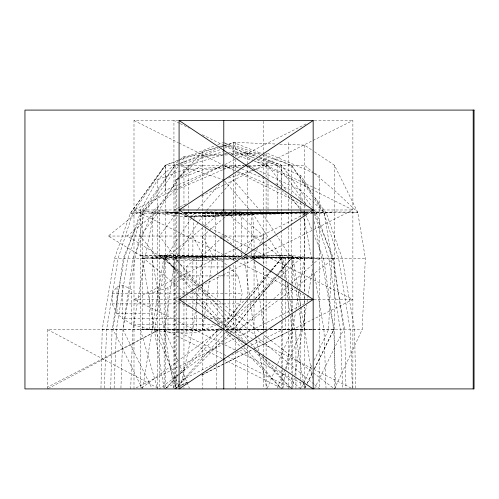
<?xml version="1.0" encoding="UTF-8"?>
<svg xmlns="http://www.w3.org/2000/svg" width="499" height="499" viewBox="0 0 499 499"><rect width="100%" height="100%" fill="white"/><g stroke="black" fill="none" stroke-linecap="round" stroke-linejoin="round"><path stroke-width="0.37" stroke-dasharray="2.5 1.87" d="M281.623 188.086L281.642 165.263L260.815 157.085M100.954 388.141L102.22 329.44L114.583 258.214L130.37 213.266L165.294 165.263L178.224 160.185M110.734 388.914L112.019 329.44L124.382 258.214L140.169 213.266L175.13 165.263L218.188 148.353M120.926 388.141L122.991 329.44L135.192 258.214L144.011 213.266L178.91 165.263M130.701 388.914L132.796 329.44L144.991 258.214L153.811 213.266L178.286 179.603M104.31 388.141L106.636 329.44L118.157 258.214L132.759 213.266L165.294 165.263L223.465 145.109L256.605 156.586M114.109 388.141L116.435 329.44L127.956 258.214L142.564 213.266L175.093 165.263L179.546 163.728M313.397 372.878L334.467 388.914L362.199 329.44L365.33 258.214L357.727 212.3L334.467 165.263L312.842 150.686M192.888 290.668L192.888 236.039L193.961 219.342M194.011 218.581L194.354 213.266L197.417 209.736M195.296 311.856L192.888 329.565L180.451 386.631M195.714 308.775L198.646 287.224M199.064 284.143L202.931 255.663L192.888 236.039L204.066 226.527M209.281 281.062L202.694 329.565L202.694 316.341M209.805 277.213L212.73 255.663L202.694 236.039L208.57 231.037M178.474 385.434L154.74 329.44L165.312 258.214L178.361 238.023M142.533 388.914L164.14 255.663L222.704 255.663M282.921 388.153L285.958 369.871M286.089 369.11L295.483 312.642M295.994 309.573L299.057 291.179M299.182 290.412L304.54 258.214L282.79 255.663L250.436 256.18M292.72 388.153L294.366 378.254M294.872 375.204L306.561 304.976M307.072 301.907L312.555 268.949M223.452 321.418L229.409 318.331L239.757 303.885L240.443 300.941M240.618 300.205L242.158 293.58L237.942 275.916L229.409 266.934M178.074 184.855L165.312 190.362L142.396 211.913L123.297 258.214L113.08 329.44L142.053 388.222M267.277 388.216L276.515 366.428M277.718 363.59L292.189 329.44L290.262 316.422M277.076 388.216L285.11 369.26M285.416 368.555L301.989 329.44L299.151 310.291M258.351 353.61L300.828 388.914L312.58 363.727M314.208 360.228L328.567 329.44L331.698 258.214L324.094 212.3L314.538 197.205M304.883 388.222L306.929 384.074M307.265 383.382L312.38 373.009M314.426 368.861L333.856 329.44L323.639 258.214L314.239 235.422M314.339 388.914L343.655 329.44L333.438 258.214L314.339 211.913M304.746 388.222L306.798 384.074M307.141 383.382L312.623 372.316M314.333 368.861L333.856 329.44M245.389 252.956L254.041 236.039L252.581 213.266L250.535 210.915M257.609 248.215L253.804 255.663L254.222 258.738M259.686 244.161L263.84 236.039L233.27 210.017M180.463 234.767L190.562 219.13M190.986 218.481L194.354 213.266L216.572 210.79M178.48 253.005L175.112 258.214L164.545 329.44L178.417 362.168M180.164 250.398L204.153 213.266L206.199 210.915M214.408 324.506L131.811 324.506L122.523 318.331L117.009 313.752L112.132 303.885L112.132 293.58L117.009 286.607L122.523 285.172L131.811 289.551L131.811 324.506L149.819 329.515L167.982 332.084L186.146 333.176L196.656 332.434L216.061 325.049M181.836 213.266L130.37 213.266L165.331 165.263L244.211 165.263M180.095 177.108L188.716 165.263L227.326 153.361M187.83 216.547L183.956 216.778L187.817 216.566L183.956 216.778L157.522 213.266L140.481 236.039L157.522 258.214L183.956 260.827L224.082 259.168M183.189 214.171L176.39 213.266L159.356 236.039L176.39 258.214L202.831 260.827L236.782 259.424M271.749 270.283L281.604 258.214L269.84 239.975M271.768 270.283L281.623 258.214L254.041 236.039L224.644 211.021M224.088 256.573L173.945 255.663L175.112 388.914L233.27 329.44L257.902 299.257M258.395 298.658L277.612 275.117M278.105 274.512L291.404 258.214M245.764 342.227L233.27 329.44L256.923 300.467M257.415 299.862L276.639 276.321M277.132 275.716L291.422 258.214L277.113 236.064M197.928 209.15L219.891 183.838M206.705 210.322L222.542 192.078M224.581 189.726L233.27 179.715L258.806 209.15M178.336 374.275L165.312 388.914L165.331 165.263L165.312 190.362M180.214 372.167L220.614 326.77M221.088 326.234L223.465 323.564L232.322 333.513M224.494 322.41L245.09 299.275M245.595 298.695L270.315 270.938M270.814 270.358L281.642 258.214L250.142 256.081M179.571 383.899L175.112 388.914L175.093 165.263M180.07 383.344L291.441 258.214L295.626 286.551M179.565 176.334L176.39 179.715L159.356 210.017L127.145 236.039L159.356 255.663L216.279 298.982M180.095 175.773L202.831 151.534L217.683 147.398M166.417 387.804L179.459 374.462M180.002 373.907L222.922 329.995M178.212 161.377L157.522 179.715L140.481 210.017L108.271 236.039L140.481 255.663L222.454 323.782M180.507 159.337L183.956 156.281L222.535 154.11M178.118 178.187L176.39 179.715L176.39 388.914L159.356 329.565L47.517 387.112M180.413 176.147L202.831 156.281L229.066 154.802M221.238 328.479L180.282 359.211M224.725 325.404L252.613 300.785M254.933 298.733L278.754 277.706M279.334 277.188L300.828 258.214L251.795 257.434M238.946 329.508L271.481 300.785M273.808 298.733L290.655 283.856M291.235 283.345L313.89 263.341M314.476 262.83L319.703 258.214L251.983 257.135M112.132 293.58L186.146 293.58L186.146 266.934L196.656 257.771L217.495 257.771L224.051 262.811M204.652 226.028L223.465 210.017M209.162 230.532L222.685 219.024M223.271 218.525L232.091 211.021M178.499 247.61L165.312 258.214L220.508 325.816M179.104 247.124L192.888 236.039M141.728 387.985L179.659 359.673M231.018 335.428L159.356 388.914L159.356 210.017L176.39 213.266M233.351 333.681L277.756 300.541M280.151 298.751L334.467 258.214L251.97 257.01M149.819 329.515L149.819 293.58L167.982 287.723L179.659 280.132M180.307 279.714L186.146 275.916L212.094 275.916M202.831 165.263L176.39 179.715L202.831 169.735L241.41 167.003M48.197 388.553L159.356 329.565L176.39 329.44L202.831 330.631L222.891 330.251M217.495 324.506L222.791 321.761M179.771 232.858L133.994 209.973L178.386 187.78M179.079 187.431L222.772 165.581M224.856 164.545L236.645 158.645M237.337 158.302L307.39 123.278M179.49 207.197L173.945 209.973L179.49 212.749M180.183 206.848L187.811 203.037M201.683 196.101L223.883 185.004M224.575 184.655L253.704 170.09M254.396 169.747L352.887 120.502L352.887 388.914M223.465 344.179L133.994 299.444L179.771 276.558M180.463 276.209L223.465 254.708L180.463 233.208M224.856 254.016L235.26 248.814M235.952 248.465L306.698 213.092M178.106 297.36L173.945 299.444L178.106 301.527M178.798 297.017L188.51 292.158M200.991 285.921L222.492 275.167M223.184 274.824L252.319 260.253M255.089 258.869L352.887 209.973L255.089 161.077M136.077 387.873L222.772 344.528M224.856 343.487L235.26 338.285M235.952 337.935L306.006 302.912M166.211 387.879L216.566 362.692M231.742 355.101L248.302 346.817M251.059 345.433L282.79 329.565L304.54 329.44L304.54 306.991L304.571 388.914M187.736 382.016L174.631 388.571L187.811 381.978M201.534 375.111L251.895 349.924M254.652 348.539L292.595 329.565L314.339 329.44M202.382 374.699L352.887 299.444L254.396 250.199M178.785 184.549L222.76 165.568M222.629 169.853L175.112 190.362L152.195 211.913L133.096 258.214L122.879 329.44L152.195 388.914M223.34 169.548L233.27 165.263L241.067 168.625M178.941 159.905L214.851 145.814M217.72 144.685L222.747 142.714M221.057 147.224L223.932 146.095M224.65 145.814L233.27 142.433L261.276 153.424M180.282 163.472L220.022 149.7M224.438 148.172L233.27 145.109L259.761 154.291M228.579 178.056L251.951 170.471M252.681 170.234L268.019 165.263L286.607 190.824M180.395 164.801L222.722 151.765M228.068 153.137L233.27 151.534L254.802 158.164M220.652 146.569L235.503 142.433L276.633 144.03M164.015 388.153L142.396 258.214L164.14 255.663L164.14 388.914M173.814 388.147L152.195 258.214L173.945 255.663M130.37 213.266L142.396 211.913L178.492 212.518M175.112 329.44L173.945 329.565L291.903 388.571M224.082 166.897L183.956 169.735L157.522 179.715L157.522 388.914L140.481 329.565L157.522 329.44L183.956 330.631L221.768 329.92M224.849 166.841L244.142 165.481M246.038 166.678L248.352 166.516M249.126 166.46L266.098 165.263L319.703 190.362M223.309 154.066L227.17 153.848M231.025 153.63L247.23 152.719L256.517 156.674M232.147 154.628L262.243 152.937M222.535 214.639L188.585 216.522L249.774 212.78L307.808 212.3M223.309 214.595L247.23 213.266L308.588 212.044M304.571 213.266L306.873 213.167M310.702 212.992L312.237 212.923M313.004 212.886L334.467 211.913L357.727 212.3L334.467 190.362L313.366 172.642M224.849 259.137L237.967 258.594M241.828 258.438L247.23 258.214M241.41 259.237L250.666 258.85M253.754 258.725L266.098 258.214M191.697 216.485L300.828 212.3M306.542 212.799L202.831 216.778L189.233 214.975M311.962 212.593L319.703 212.3L311.969 212.368M307.272 212.225L266.098 213.266L202.831 216.778L268.649 212.78L307.328 212.412M311.931 212.112L319.703 211.913M152.195 258.214L224.076 256.779M224.849 256.767L240.393 256.498M142.396 258.214L179.815 257.534M180.594 257.521L223.465 256.742M227.245 256.673L224.219 256.723L239.838 257.035M226.396 329.833L247.23 329.44M227.519 330.163L266.098 329.44M307.546 212.25L304.54 211.913L223.465 213.266L184.699 212.618M308.993 212L224.737 213.123M222.71 256.623L219.691 256.673L222.71 256.723M223.465 256.611L241.959 256.318M249.743 256.349L292.595 255.663L314.339 258.214M165.312 213.266L181.592 213.129M185.472 213.098L281.623 212.3L184.699 212.3M175.112 213.266L179.765 213.229M185.191 213.185L223.964 212.861M224.737 212.855L291.422 212.3M202.831 213.266L307.365 212.499M311.875 212.462L334.467 212.3M266.497 329.521L254.041 329.565L244.211 257.203M270.389 329.508L292.189 329.44M133.994 388.914L133.994 120.502L178.729 120.502M314.32 120.502L352.887 120.502M248.633 165.263L304.571 165.263L312.779 172.149M133.994 209.973L178.611 209.973M313.983 209.973L352.887 209.973M178.492 212.3L165.312 212.3L178.492 212.406M311.688 212.3L357.727 212.3M184.936 213.266L307.241 213.266M310.297 213.266L326.365 213.266L342.152 258.214L354.515 329.44L355.781 388.141M108.271 236.039L216.585 236.039M220.271 236.039L263.84 236.039L263.84 243.587M223.377 255.663L242.483 255.663M249.238 255.663L292.595 255.663L297.809 287.823M114.583 258.214L239.208 258.214M241.454 258.214L250.492 258.214M252.931 258.214L365.33 258.214M186.146 266.934L226.434 266.934M237.942 275.916L217.495 275.916L217.495 298.733M189.901 293.58L242.158 293.58M133.994 299.444L178.611 299.444M313.983 299.444L352.887 299.444M112.132 303.885L185.385 303.885M188.397 303.885L239.757 303.885M149.819 313.752L117.009 313.752L117.009 286.607M205.919 318.331L122.523 318.331L122.523 285.172M209.78 318.331L229.409 318.331L229.409 299.469M102.22 329.44L223.465 329.44M226.172 329.44L266.647 329.44M269.703 329.44L362.199 329.44M47.517 388.914L47.517 329.565L223.465 329.565M226.109 329.515L266.609 329.565M269.772 329.465L334.467 329.44L333.987 329.115L334.467 329.565M154.74 329.44L179.659 329.521M180.432 329.521L192.888 329.565L192.888 310.116M175.112 212.3L178.212 212.325M184.418 212.374L223.964 212.705M224.737 212.711L291.422 213.266M184.699 212.455L281.623 213.266M241.123 256.854L159.356 255.663L179.696 272.566M245.745 256.923L247.348 256.941M157.522 258.214L140.481 255.663L209.761 256.673M311.688 212.094L324.094 212.3L313.016 201.852M178.212 212.349L152.195 211.913L152.195 329.44M184.418 212.449L223.964 213.11M241.092 256.879L159.356 255.663L176.39 258.214M244.198 257.01L248.097 257.004M140.481 255.663L240.119 257.185M244.011 257.309L247.903 257.316M224.862 256.586L240.387 256.866M245.839 256.966L248.171 257.01M252.064 257.079L312.786 258.183M243.737 257.11L248.415 257.191M252.313 257.266L304.54 258.214M279.739 144.149L304.571 145.109L312.206 150.255M311.301 212.674L316.559 213.266L332.353 258.214L344.715 329.44L345.982 388.141M230.363 210.79L252.581 213.266L269.416 239.327M157.522 213.266L140.481 210.017L140.481 388.914M164.14 329.115L165.312 329.44M257.771 159.081L277.824 165.263L305.924 203.916M230.894 153.823L253.168 160.684M253.91 160.915L268.019 165.263L268.019 179.971M180.37 165.737L223.465 179.715M262.705 155.314L291.404 165.263L312.287 193.943M259.53 157.609L281.642 165.263L312.474 207.659M264.152 154.553L291.441 165.263L312.692 196.625M224.906 142.995L257.939 155.956M313.983 173.116L266.098 152.719L266.098 176.877M314.701 173.415L319.703 175.548L319.703 388.914L314.32 384.442M259.38 157.89L300.828 175.548L312.461 193.924M241.778 168.936L265.892 179.341M275.822 183.632L291.422 190.362L305.956 204.029M223.465 165.263L235.522 170.465M238.36 171.687L280.912 190.057M247.934 165.587L300.828 190.362L312.461 201.328M179.49 123.278L173.945 120.502L173.945 388.914M180.183 123.621L189.202 128.131M202.382 134.718L223.883 145.471M224.575 145.814L252.319 159.686M133.994 120.502L178.386 142.695M179.079 143.045L222.772 164.888M224.856 165.93L236.645 171.824M237.337 172.174L305.307 206.156M180.183 213.092L188.51 217.252M202.382 224.188L223.883 234.942M224.575 235.285L253.704 249.856M224.856 255.401L235.26 260.603M235.952 260.952L306.006 295.976M178.798 301.87L189.202 307.072M202.382 313.659L222.492 323.72M223.184 324.063L252.319 338.628M255.089 340.019L352.194 388.565M224.856 344.871L306.698 385.796M280.725 387.879L164.14 329.565L142.396 329.44L142.396 211.913M223.465 142.433L254.315 158.233M257.054 159.643L268.019 165.263M47.517 329.565L158.676 388.553M319.703 329.44L319.223 329.115L319.703 329.565M300.828 329.44L300.348 329.115L300.828 329.565M288.821 329.44L288.341 329.115L288.821 329.565M218.681 300.81L312.773 372.41M224.644 263.272L228.81 266.478M180.295 273.065L197.648 287.48M198.246 287.979L212.605 299.911M213.204 300.41L223.97 309.361M224.569 309.86L313.721 383.943M224.843 325.766L245.19 342.676M281.623 190.362L301.184 208.763M303.423 210.865L304.54 211.913L305.419 214.052M231.792 243.992L223.465 236.039L202.931 255.663L165.312 258.214L178.174 272.672M240.674 252.482L243.45 255.132M254.465 351.115L291.404 388.914M225.642 331.66L280.538 387.804M178.199 261.682L175.093 258.214L197.298 285.378M180.245 263.996L222.46 311.42M224.519 313.734L257.509 350.803M262.655 356.579L291.441 388.914L291.441 375.784M180.226 274.986L222.435 322.41M237.948 339.831L242.689 345.165M243.088 345.607L281.623 388.914L281.623 368.954M259.318 209.736L262.38 213.266L276.696 235.416M224.488 180.894L250.03 210.322M199.263 287.792L233.27 329.44M314.557 197.055L326.365 213.266M314.295 210.148L316.559 213.266M311.819 212.019L312.723 213.266M290.231 195.814L299.749 208.906M300.205 209.53L302.924 213.266L303.673 217.077M314.432 199.188L323.97 213.266L338.578 258.214L350.098 329.44L352.456 388.914M180.22 366.428L189.458 388.216M305.712 214.763L312.474 231.143M314.17 213.266L328.779 258.214L340.299 329.44L342.62 388.141M258.688 350.866L254.041 329.565L254.041 300.778M259.349 353.91L266.815 388.153M314.37 221.65L321.543 258.214L333.744 329.44L335.833 388.914M303.816 217.838L312.53 262.811M314.364 273.533L323.938 329.44L326.003 388.141M298.427 291.653L299.55 298.545M299.674 299.313L300.791 306.205L300.828 299.244M300.916 306.972L312.461 378.192M286.769 280.17L282.79 255.663L282.79 278.217M287.262 283.232L289.744 298.545M289.869 299.313L291.859 311.569M292.352 314.632L303.161 381.255M303.286 382.022L304.278 388.147M296.082 289.613L298.695 307.228M281.623 258.214L284.692 278.891M285.147 281.954L290.144 315.655M254.64 261.819L263.84 329.565L263.84 300.778M334.467 165.263L334.467 388.914M304.571 145.109L304.571 202.426M304.571 205.526L304.571 292.277L304.54 217.314M304.54 211.913L304.54 214.227M304.54 298.471L304.54 295.377L304.571 303.891L304.54 299.244M300.828 175.548L300.828 216.541M300.828 219.298L300.828 289.956M300.828 293.05L300.828 298.471M300.828 306.991L300.828 379.645M300.828 382.733L300.828 388.914M295.938 329.565L295.938 388.914M292.595 255.663L292.595 284.442M292.595 287.555L292.595 299.999M292.595 300.778L292.595 313.229M292.595 314.002L292.595 374.269M292.595 374.861L292.595 388.914M291.404 165.263L291.422 194.148M291.404 197.005L291.422 285.309M291.422 286.083L291.404 300.018M291.441 300.797L291.422 313.958M291.422 314.732L291.422 372.797M288.821 142.433L288.821 224.893M288.821 227.344L288.821 371.412M288.821 373.876L288.821 388.914M285.702 258.214L285.702 316.279M285.702 319.372L285.702 329.44M282.79 278.997L282.79 298.446M282.79 299.225L282.79 388.914M281.604 165.263L281.623 276.795M281.623 279.889L281.604 318.599M281.623 321.699L281.623 368.187M277.824 165.263L277.824 186.938M277.824 187.718L277.824 210.173M277.824 210.946L277.824 213.266M268.019 180.744L268.019 210.173M268.019 210.946L268.019 213.266M266.098 179.971L266.098 240.393M266.098 243.493L266.098 265.955M266.098 269.828L266.098 388.914M263.84 244.342L263.84 266.553M263.84 267.327L263.84 299.999M263.416 121.269L263.416 153.667M263.416 154.441L263.416 242.364M263.416 243.138L263.416 264.732M263.416 267.82L263.416 331.068M263.416 331.841L263.416 388.147M254.041 236.039L254.041 248.115M254.041 248.87L254.041 260.328M254.041 261.108L254.041 299.999M251.259 213.266L251.259 252.014M251.259 252.787L251.259 258.214M247.23 152.719L247.23 252.787M247.23 256.667L247.23 342.57M247.23 346.431L247.23 388.914M241.454 213.266L241.454 250.467M241.454 253.567L241.454 256.667M235.503 142.433L235.503 156.892M235.503 159.437L235.503 170.683M235.503 173.777L235.503 335.621M235.503 338.709L235.503 388.914M233.27 142.433L233.27 156.892M233.27 157.509L233.27 244.41M233.27 245.177L233.27 261.881M233.27 264.994L233.27 299.999M233.27 300.778L233.27 329.565M229.409 267.682L229.409 298.733M217.495 257.771L217.495 274.419M217.495 299.469L217.495 323.732M216.635 329.44L216.635 388.914M215.281 213.266L215.281 232.64M215.281 235.74L215.281 258.214M205.476 213.266L205.476 227.993M205.476 228.767L205.476 258.214M202.831 151.534L202.831 224.893M202.831 227.494L202.831 371.15M202.831 374.15L202.831 388.914M202.694 236.039L202.694 284.442M202.694 285.222L202.694 299.999M202.694 300.778L202.694 315.561M196.656 257.771L196.656 288.204M196.656 288.971L196.656 298.733M196.656 299.469L196.656 309.966M196.656 310.727L196.656 332.434M192.888 291.447L192.888 299.999M192.888 300.778L192.888 309.336M188.716 165.263L188.716 202.426M188.716 205.526L188.716 208.619M188.716 209.399L188.716 214.82M188.716 217.92L188.716 258.214M186.146 295.788L186.146 298.733M186.146 299.469L186.146 303.149M186.146 303.885L186.146 333.176M183.956 156.281L183.956 205.214M183.956 208.245L183.956 384.28M183.956 387.361L183.956 388.914M167.982 287.723L167.982 332.084M248.103 299.257L224.45 328.23L248.109 299.257M271.256 270.888L248.596 298.658L271.275 270.888"/><path stroke-width="0.75" d="M179.091 209.973L313.166 120.502L313.166 388.914L179.091 299.444L313.166 209.973L179.091 120.502L179.091 388.914L313.166 299.444L179.091 209.973L313.166 209.973M178.96 120.502L313.166 120.502M179.091 299.444L313.166 299.444M473.202 110.086L473.202 388.914M223.783 120.502L223.783 388.914M474.05 110.086L24.95 110.086L24.95 388.914L474.05 388.914L474.05 110.086"/></g></svg>
